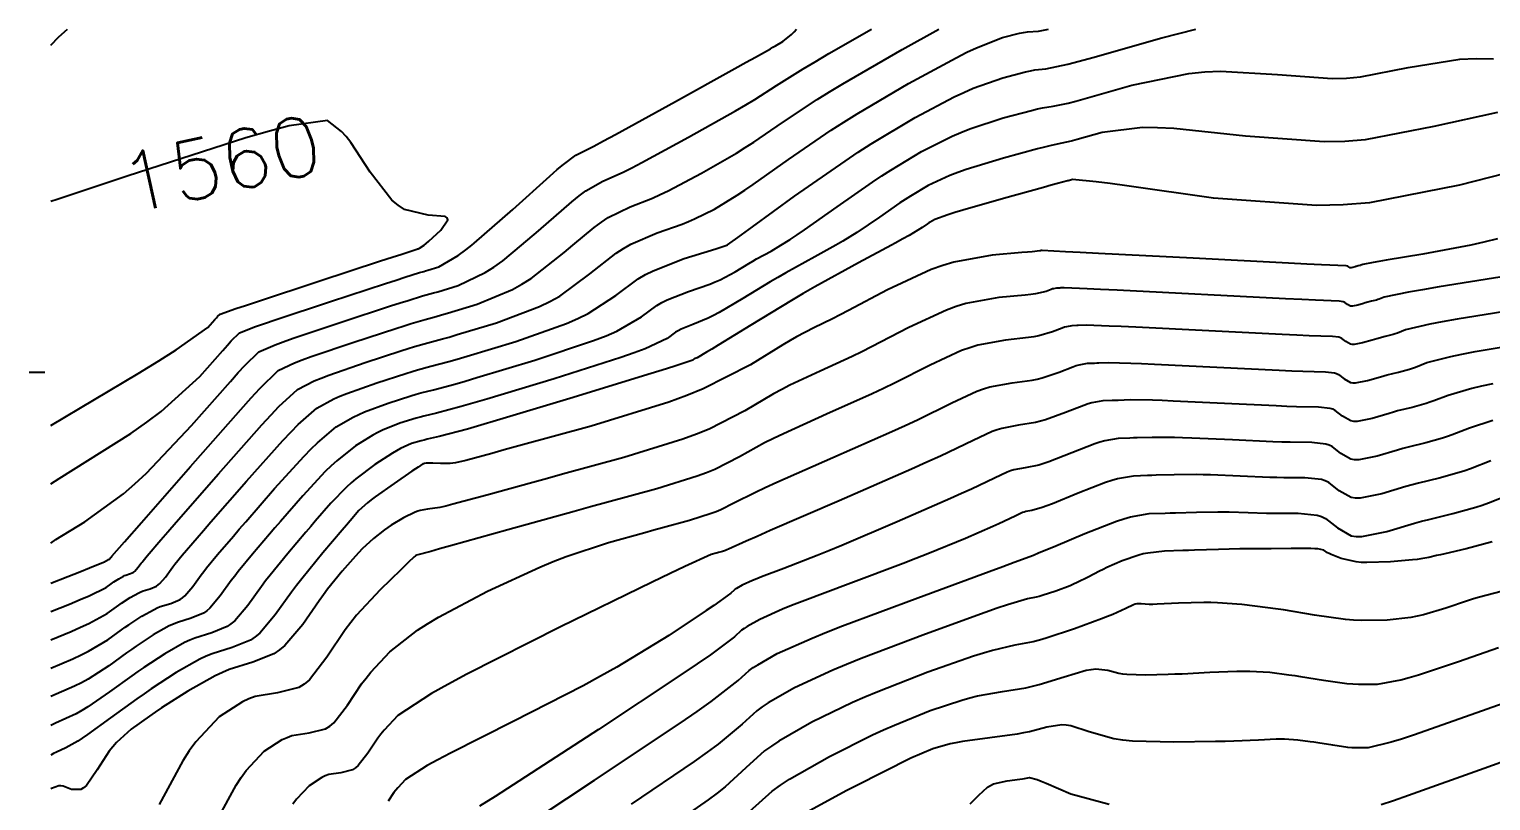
# Model space of a CAD drawing. Header units: metres. Extents: x 837475 to 838479, y 1189012 to 1191015.
# Drawn here: x 837475.1 to 837569, y 1190964.3 to 1191013.9 of the extents above; entities that cross this region are included whole.
import ezdxf

# ---------------------------------------------------------------- set-up
doc = ezdxf.new("R2010")
doc.units = ezdxf.units.M
doc.header["$LTSCALE"] = 0.3
for name, color, linetype in [('COTAS 10', 1, 'Continuous'), ('COTAS INT', 252, 'Continuous'), ('DRENAJE', 5, 'Continuous')]:
    doc.layers.add(name, color=color, linetype=linetype)
doc.styles.get("Standard").update_dxf_attribs({"font": 'simplex.shx'})

msp = doc.modelspace()

# ---------------------------------------------------------------- linework, layer by layer
at = {"layer": 'COTAS 10'}
for points in [[(837476.51378, 1191012.85626), (837477.027, 1191013.381), (837477.5755, 1191013.87212)], [(837476.51378, 1190974.64437), (837477.811, 1190975.176), (837478.423, 1190975.444), (837478.949, 1190975.685), (837480.123, 1190976.323), (837480.723, 1190976.759), (837480.886, 1190976.873), (837481.047, 1190976.983), (837481.62, 1190977.357), (837482.158, 1190977.659), (837482.298, 1190977.725), (837482.435, 1190977.782), (837482.895, 1190977.923), (837483.31, 1190978.092), (837483.418, 1190978.167), (837483.522, 1190978.253), (837483.874, 1190978.668), (837484.241, 1190979.185), (837484.356, 1190979.336), (837484.476, 1190979.491), (837484.958, 1190980.08), (837485.907, 1190981.181), (837486.321, 1190981.659), (837486.802, 1190982.212), (837489.086, 1190984.835), (837491.429, 1190987.447), (837491.947, 1190987.994), (837492.408, 1190988.464), (837493.6, 1190989.523), (837494.69, 1190990.115), (837495.088, 1190990.29), (837495.527, 1190990.469), (837497.456, 1190991.159), (837499.326, 1190991.759), (837499.727, 1190991.883), (837500.078, 1190991.988), (837500.926, 1190992.213), (837502.079, 1190992.521), (837502.622, 1190992.678), (837503.262, 1190992.867), (837506.382, 1190993.807), (837509.65, 1190994.957), (837510.384, 1190995.277), (837511.043, 1190995.598), (837512.807, 1190996.765), (837514.26, 1190997.841), (837514.725, 1190998.105), (837515.216, 1190998.355), (837517.214, 1190999.134), (837518.962, 1190999.685), (837519.297, 1190999.79), (837519.566, 1190999.875), (837519.958, 1191000), (837519.996, 1191000.012), (837520.66, 1191000.493), (837521.595, 1191001.17), (837524.305, 1191003.137), (837527.543, 1191005.4), (837528.392, 1191005.964), (837529.222, 1191006.499), (837532.048, 1191008.203), (837534.551, 1191009.522), (837535.176, 1191009.815), (837535.772, 1191010.076), (837537.678, 1191010.758), (837539.145, 1191011.138), (837539.464, 1191011.208), (837539.745, 1191011.264), (837540.443, 1191011.338), (837541.86, 1191011.626), (837542.594, 1191011.816), (837543.476, 1191012.054), (837547.893, 1191013.312), (837550.09392, 1191013.87212)], [(837476.51378, 1190988.41723), (837482.132, 1190991.757), (837483.459, 1190992.572), (837484.557, 1190993.261), (837486.605, 1190994.709), (837487.06, 1190995.224), (837487.153, 1190995.327), (837487.231, 1190995.412), (837487.392, 1190995.572), (837488.407, 1190995.924), (837489.023, 1190996.129), (837489.784, 1190996.382), (837493.743, 1190997.685), (837497.693, 1190998.98), (837498.448, 1190999.227), (837499.056, 1190999.426), (837500.03, 1190999.744), (837500.068, 1190999.754), (837500.086, 1190999.759), (837500.107, 1190999.765), (837500.21, 1190999.796), (837500.495, 1190999.997), (837500.499, 1191000), (837500.63, 1191000.11), (837500.791, 1191000.247), (837501.577, 1191000.953), (837502.029, 1191001.631), (837501.979, 1191001.752), (837501.853, 1191001.843), (837500.766, 1191001.931), (837499.231, 1191002.294), (837498.822, 1191002.558), (837498.421, 1191002.893), (837497.03, 1191004.697), (837495.793, 1191006.585), (837495.487, 1191006.973), (837495.198, 1191007.304), (837494.289, 1191008.013), (837491.828, 1191007.666), (837490.561, 1191007.331), (837489.039, 1191006.891), (837481.427, 1191004.441), (837476.922, 1191002.937), (837476.51378, 1191002.80076)], [(837571.226, 1190998.197), (837565.723, 1190997.311), (837564.645, 1190997.13), (837563.761, 1190996.976), (837562.181, 1190996.656), (837561.865, 1190996.53), (837561.778, 1190996.5), (837561.691, 1190996.473), (837561.381, 1190996.389), (837561.058, 1190996.309), (837560.963, 1190996.283), (837560.865, 1190996.255), (837560.494, 1190996.143), (837560.157, 1190996.077), (837560.081, 1190996.078), (837560.014, 1190996.087), (837559.832, 1190996.193), (837559.67, 1190996.321), (837559.615, 1190996.345), (837559.555, 1190996.364), (837559.299, 1190996.392), (837557.765, 1190996.455), (837556.899, 1190996.496), (837555.841, 1190996.548), (837545.021, 1190997.096), (837543.97, 1190997.148), (837543.112, 1190997.189), (837541.621, 1190997.251), (837541.406, 1190997.245), (837541.352, 1190997.243), (837541.301, 1190997.241), (837541.135, 1190997.236), (837540.942, 1190997.201), (837540.873, 1190997.181), (837540.798, 1190997.156), (837540.472, 1190997.03), (837539.78, 1190996.873), (837539.474, 1190996.83), (837539.119, 1190996.787), (837537.426, 1190996.629), (837535.314, 1190996.239), (837534.695, 1190996.049), (837534.062, 1190995.823), (837531.651, 1190994.709), (837529.251, 1190993.461), (837528.624, 1190993.15), (837528.013, 1190992.853), (837525.943, 1190991.908), (837524.006, 1190990.999), (837523.48, 1190990.725), (837522.958, 1190990.443), (837521.109, 1190989.343), (837518.81, 1190988.18), (837518.004, 1190987.857), (837517.125, 1190987.534), (837513.341, 1190986.363), (837509.397, 1190985.276), (837508.418, 1190985.005), (837507.487, 1190984.748), (837504.533, 1190983.929), (837502.342, 1190983.344), (837501.893, 1190983.235), (837501.513, 1190983.148), (837500.706, 1190983.025), (837500.253, 1190982.956), (837500.095, 1190982.903), (837499.923, 1190982.837), (837499.183, 1190982.475), (837498.38, 1190981.995), (837498.168, 1190981.853), (837497.961, 1190981.708), (837497.249, 1190981.15), (837496.523, 1190980.475), (837496.308, 1190980.254), (837496.086, 1190980.02), (837495.229, 1190979.053), (837494.295, 1190977.884), (837494.023, 1190977.521), (837493.746, 1190977.142), (837492.697, 1190975.633), (837491.545, 1190974.275), (837491.202, 1190973.99), (837490.85, 1190973.746), (837489.49, 1190973.193), (837487.981, 1190972.73), (837487.534, 1190972.542), (837487.074, 1190972.328), (837485.309, 1190971.337), (837483.628, 1190970.259), (837483.222, 1190969.989), (837482.842, 1190969.731), (837481.682, 1190968.905), (837480.742, 1190968.049), (837480.5, 1190967.772), (837480.266, 1190967.479), (837479.487, 1190966.275), (837478.793, 1190965.283), (837478.612, 1190965.122), (837478.436, 1190965.011), (837477.842, 1190965.023), (837477.302, 1190965.236), (837477.16, 1190965.252), (837477.022, 1190965.249), (837476.549, 1190965.085), (837476.51378, 1190965.06093)], [(837569.039, 1190986.138), (837567.728, 1190985.62), (837567.368, 1190985.496), (837567.009, 1190985.38), (837565.724, 1190985.034), (837564.384, 1190984.701), (837563.99, 1190984.594), (837563.587, 1190984.48), (837562.047, 1190984.016), (837560.651, 1190983.739), (837560.338, 1190983.744), (837560.056, 1190983.783), (837559.304, 1190984.22), (837558.633, 1190984.752), (837558.403, 1190984.852), (837558.154, 1190984.931), (837557.096, 1190985.045), (837555.738, 1190985.049), (837555.3, 1190985.059), (837554.836, 1190985.072), (837552.936, 1190985.154), (837551.024, 1190985.233), (837550.553, 1190985.245), (837550.106, 1190985.253), (837548.702, 1190985.246), (837547.547, 1190985.212), (837547.257, 1190985.203), (837546.98, 1190985.194), (837546.09, 1190985.164), (837545.055, 1190984.977), (837544.687, 1190984.869), (837544.284, 1190984.737), (837542.532, 1190984.058), (837540.867, 1190983.38), (837540.519, 1190983.248), (837540.219, 1190983.14), (837539.543, 1190982.954), (837539.168, 1190982.885), (837539.058, 1190982.851), (837538.945, 1190982.811), (837538.517, 1190982.613), (837537.749, 1190982.244), (837537.422, 1190982.095), (837537.046, 1190981.927), (837535.276, 1190981.154), (837532.874, 1190980.163), (837532.1, 1190979.859), (837531.279, 1190979.54), (837527.919, 1190978.28), (837524.788, 1190977.104), (837524.112, 1190976.838), (837523.518, 1190976.599), (837522.06, 1190975.951), (837521.253, 1190975.49), (837521.069, 1190975.367), (837520.902, 1190975.248), (837520.443, 1190974.836), (837518.893, 1190973.681), (837518.039, 1190973.093), (837517, 1190972.389), (837511.712, 1190968.877), (837506.229, 1190965.313), (837505.068, 1190964.577), (837504.061, 1190963.949)], [(837571.516, 1190971.147), (837567.787, 1190969.819), (837564.066, 1190968.516), (837563.292, 1190968.263), (837562.628, 1190968.057), (837561.153, 1190967.701), (837560.349, 1190967.694), (837560.107, 1190967.708), (837559.858, 1190967.729), (837558.89, 1190967.862), (837557.923, 1190968.021), (837557.674, 1190968.059), (837557.433, 1190968.093), (837556.632, 1190968.194), (837555.79, 1190968.244), (837555.524, 1190968.247), (837555.243, 1190968.245), (837554.109, 1190968.199), (837552.53, 1190968.131), (837551.968, 1190968.115), (837551.352, 1190968.1), (837548.68, 1190968.056), (837546.006, 1190968.136), (837545.388, 1190968.199), (837544.825, 1190968.279), (837543.235, 1190968.719), (837542.061, 1190969.104), (837541.76, 1190969.151), (837541.47, 1190969.171), (837540.507, 1190969.026), (837539.402, 1190968.729), (837539.021, 1190968.654), (837538.608, 1190968.581), (837536.848, 1190968.343), (837535.086, 1190968.101), (837534.672, 1190968.027), (837534.29, 1190967.949), (837533.178, 1190967.639), (837531.782, 1190967.025), (837531.221, 1190966.755), (837530.585, 1190966.442), (837527.659, 1190964.949), (837524.798, 1190963.394)]]:
    msp.add_lwpolyline(points, dxfattribs=at)
at = {"layer": 'COTAS INT'}
for points in [[(837476.51378, 1190984.66396), (837477.056, 1190985), (837481.652, 1190987.887), (837482.683, 1190988.613), (837483.608, 1190989.309), (837486.077, 1190991.56), (837487.555, 1190993.234), (837487.856, 1190993.567), (837488.109, 1190993.842), (837488.634, 1190994.362), (837489.664, 1190994.762), (837490.236, 1190994.961), (837490.933, 1190995.199), (837494.486, 1190996.38), (837498.019, 1190997.536), (837498.704, 1190997.758), (837499.26, 1190997.938), (837500.21, 1190998.238), (837500.47, 1190998.307), (837500.593, 1190998.343), (837500.738, 1190998.386), (837501.444, 1190998.599), (837502.691, 1190999.323), (837503.176, 1190999.688), (837503.566, 1191000), (837503.722, 1191000.125), (837506.202, 1191002.295), (837508.572, 1191004.433), (837509.049, 1191004.849), (837509.449, 1191005.188), (837510.243, 1191005.777), (837511.4, 1191006.362), (837512.028, 1191006.699), (837512.79, 1191007.111), (837516.65, 1191009.232), (837520.464, 1191011.342), (837521.196, 1191011.748), (837521.787, 1191012.077), (837522.753, 1191012.618), (837522.905, 1191012.71), (837522.983, 1191012.755), (837523.076, 1191012.809), (837523.543, 1191013.075), (837524.112, 1191013.525), (837524.27, 1191013.695), (837524.41806, 1191013.87212)], [(837476.51378, 1190980.85507), (837476.84, 1190981.085), (837478.687, 1190982.23), (837481.172, 1190984.016), (837481.906, 1190984.655), (837482.66, 1190985.357), (837485.549, 1190988.411), (837488.05, 1190991.244), (837488.558, 1190991.806), (837488.988, 1190992.272), (837489.875, 1190993.152), (837490.92, 1190993.6), (837491.449, 1190993.793), (837492.081, 1190994.017), (837495.228, 1190995.075), (837498.346, 1190996.092), (837498.96, 1190996.289), (837499.465, 1190996.451), (837500.389, 1190996.732), (837500.873, 1190996.861), (837501.1, 1190996.927), (837501.369, 1190997.006), (837502.679, 1190997.401), (837504.43, 1190998.231), (837504.978, 1190998.585), (837505.553, 1190998.993), (837506.759, 1191000), (837507.853, 1191000.913), (837509.994, 1191002.785), (837510.468, 1191003.163), (837510.89, 1191003.48), (837511.986, 1191004.116), (837513.291, 1191004.693), (837513.845, 1191004.971), (837514.484, 1191005.302), (837517.486, 1191006.927), (837520.513, 1191008.63), (837521.166, 1191009.01), (837521.739, 1191009.35), (837523.141, 1191010.247), (837524.849, 1191011.327), (837525.615, 1191011.781), (837526.508, 1191012.303), (837529.25107, 1191013.87212)], [(837476.51378, 1190978.26958), (837477.598, 1190978.699), (837478.369, 1190979.006), (837478.992, 1190979.255), (837480.011, 1190979.673), (837480.064, 1190979.712), (837480.079, 1190979.722), (837480.093, 1190979.732), (837480.144, 1190979.765), (837480.192, 1190979.792), (837480.204, 1190979.798), (837480.216, 1190979.803), (837480.257, 1190979.816), (837480.294, 1190979.83), (837480.304, 1190979.837), (837480.313, 1190979.845), (837480.344, 1190979.882), (837480.377, 1190979.928), (837480.387, 1190979.941), (837480.398, 1190979.955), (837480.44, 1190980.007), (837481.241, 1190980.926), (837482.333, 1190982.178), (837485.476, 1190985.783), (837488.713, 1190989.447), (837489.375, 1190990.177), (837489.936, 1190990.783), (837491.117, 1190991.943), (837492.177, 1190992.438), (837492.662, 1190992.625), (837493.23, 1190992.834), (837495.971, 1190993.769), (837498.672, 1190994.647), (837499.215, 1190994.821), (837499.669, 1190994.963), (837500.568, 1190995.225), (837501.275, 1190995.414), (837501.608, 1190995.511), (837502, 1190995.626), (837503.913, 1190996.203), (837506.17, 1190997.14), (837506.78, 1190997.483), (837507.383, 1190997.861), (837509.504, 1190999.53), (837510.063, 1191000), (837511.416, 1191001.137), (837511.887, 1191001.477), (837512.332, 1191001.771), (837513.728, 1191002.455), (837515.181, 1191003.023), (837515.662, 1191003.244), (837516.178, 1191003.493), (837518.323, 1191004.622), (837520.562, 1191005.918), (837521.136, 1191006.272), (837521.691, 1191006.623), (837523.529, 1191007.877), (837525.747, 1191009.351), (837526.541, 1191009.842), (837527.413, 1191010.369), (837531.21, 1191012.569), (837533.56122, 1191013.87212)], [(837476.51378, 1190976.45859), (837477.705, 1190976.937), (837478.396, 1190977.225), (837478.97, 1190977.47), (837480.067, 1190977.998), (837480.393, 1190978.236), (837480.482, 1190978.297), (837480.57, 1190978.358), (837480.882, 1190978.561), (837481.175, 1190978.726), (837481.251, 1190978.761), (837481.326, 1190978.793), (837481.576, 1190978.869), (837481.802, 1190978.961), (837481.861, 1190979.002), (837481.917, 1190979.049), (837482.109, 1190979.275), (837482.309, 1190979.556), (837482.372, 1190979.638), (837482.437, 1190979.723), (837482.699, 1190980.043), (837483.574, 1190981.054), (837484.025, 1190981.573), (837484.567, 1190982.195), (837487.281, 1190985.309), (837490.071, 1190988.447), (837490.661, 1190989.085), (837491.172, 1190989.623), (837492.358, 1190990.733), (837493.434, 1190991.277), (837493.875, 1190991.458), (837494.378, 1190991.652), (837496.713, 1190992.464), (837498.999, 1190993.203), (837499.471, 1190993.352), (837499.874, 1190993.476), (837500.747, 1190993.719), (837501.677, 1190993.968), (837502.115, 1190994.094), (837502.631, 1190994.246), (837505.147, 1190995.005), (837507.91, 1190996.049), (837508.582, 1190996.38), (837509.213, 1190996.73), (837511.156, 1190998.147), (837512.838, 1190999.489), (837513.306, 1190999.791), (837513.666, 1191000), (837513.774, 1191000.063), (837515.471, 1191000.795), (837517.072, 1191001.354), (837517.479, 1191001.517), (837517.872, 1191001.684), (837519.159, 1191002.317), (837520.611, 1191003.205), (837521.107, 1191003.533), (837521.643, 1191003.897), (837523.917, 1191005.507), (837526.645, 1191007.376), (837527.467, 1191007.903), (837528.317, 1191008.434), (837531.629, 1191010.386), (837534.683, 1191012.044), (837535.371, 1191012.39), (837535.991, 1191012.687), (837537.658, 1191013.348), (837538.757, 1191013.616), (837539.018, 1191013.664), (837539.261, 1191013.701), (837539.978, 1191013.742), (837540.61796, 1191013.87212)], [(837476.51378, 1190972.82284), (837477.918, 1190973.414), (837478.451, 1190973.663), (837478.927, 1190973.9), (837480.179, 1190974.647), (837481.052, 1190975.282), (837481.289, 1190975.448), (837481.524, 1190975.609), (837482.357, 1190976.153), (837483.141, 1190976.593), (837483.346, 1190976.688), (837483.544, 1190976.772), (837484.214, 1190976.977), (837484.818, 1190977.223), (837484.975, 1190977.331), (837485.127, 1190977.458), (837485.638, 1190978.061), (837486.173, 1190978.813), (837486.341, 1190979.033), (837486.516, 1190979.259), (837487.217, 1190980.116), (837488.239, 1190981.309), (837488.617, 1190981.746), (837489.036, 1190982.229), (837490.89, 1190984.36), (837492.787, 1190986.447), (837493.233, 1190986.902), (837493.644, 1190987.304), (837494.841, 1190988.314), (837495.947, 1190988.953), (837496.301, 1190989.122), (837496.675, 1190989.287), (837498.198, 1190989.854), (837499.652, 1190990.315), (837499.983, 1190990.414), (837500.283, 1190990.5), (837501.106, 1190990.707), (837502.481, 1190991.074), (837503.129, 1190991.262), (837503.893, 1190991.487), (837507.616, 1190992.61), (837511.39, 1190993.866), (837512.186, 1190994.175), (837512.874, 1190994.467), (837514.458, 1190995.382), (837515.458, 1190996.122), (837515.778, 1190996.304), (837516.116, 1190996.476), (837517.493, 1190997.012), (837518.864, 1190997.496), (837519.199, 1190997.634), (837519.514, 1190997.774), (837520.492, 1190998.294), (837521.363, 1190998.821), (837521.611, 1190998.965), (837521.862, 1190999.109), (837522.793, 1190999.621), (837523.419, 1191000), (837524.021, 1191000.365), (837524.459, 1191000.655), (837524.94, 1191000.981), (837527.031, 1191002.462), (837529.306, 1191004.053), (837529.902, 1191004.448), (837530.484, 1191004.824), (837532.467, 1191006.02), (837534.419, 1191006.999), (837534.981, 1191007.239), (837535.553, 1191007.465), (837537.697, 1191008.169), (837539.532, 1191008.66), (837539.909, 1191008.753), (837540.229, 1191008.826), (837540.908, 1191008.933), (837541.873, 1191009.13), (837542.373, 1191009.259), (837542.973, 1191009.421), (837545.982, 1191010.278), (837549.646, 1191011.034), (837550.66, 1191011.132), (837551.673, 1191011.183), (837555.331, 1191010.966), (837558.845, 1191010.711), (837559.767, 1191010.738), (837560.667, 1191010.807), (837563.736, 1191011.408), (837567.049, 1191011.954), (837568.103, 1191011.987), (837569.217, 1191011.97)], [(837569.473, 1191008.529), (837565.378, 1191007.632), (837560.96, 1191006.766), (837559.664, 1191006.666), (837558.337, 1191006.627), (837553.279, 1191006.994), (837548.665, 1191007.497), (837547.616, 1191007.544), (837546.668, 1191007.551), (837544.07, 1191007.244), (837542.47, 1191006.788), (837542.151, 1191006.702), (837541.886, 1191006.633), (837541.373, 1191006.529), (837540.713, 1191006.389), (837540.354, 1191006.297), (837539.92, 1191006.183), (837537.717, 1191005.579), (837535.334, 1191004.854), (837534.786, 1191004.663), (837534.286, 1191004.476), (837532.886, 1191003.836), (837531.749, 1191003.151), (837531.415, 1191002.935), (837531.073, 1191002.708), (837529.768, 1191001.796), (837528.303, 1191000.804), (837527.859, 1191000.528), (837527.399, 1191000.25), (837526.954, 1191000), (837525.6, 1190999.24), (837523.732, 1190998.213), (837523.229, 1190997.926), (837522.732, 1190997.636), (837520.986, 1190996.579), (837519.454, 1190995.671), (837519.091, 1190995.476), (837518.755, 1190995.304), (837517.764, 1190994.889), (837517.013, 1190994.596), (837516.829, 1190994.502), (837516.654, 1190994.403), (837516.109, 1190993.999), (837514.704, 1190993.335), (837513.988, 1190993.072), (837513.13, 1190992.774), (837508.85, 1190991.412), (837504.524, 1190990.107), (837503.636, 1190989.846), (837502.883, 1190989.628), (837501.285, 1190989.201), (837500.487, 1190989.013), (837500.239, 1190988.945), (837499.979, 1190988.871), (837498.941, 1190988.549), (837497.824, 1190988.105), (837497.514, 1190987.954), (837497.204, 1190987.791), (837496.082, 1190987.104), (837494.88, 1190986.145), (837494.519, 1190985.811), (837494.145, 1190985.447), (837492.695, 1190983.886), (837491.27, 1190982.246), (837490.913, 1190981.833), (837490.572, 1190981.436), (837489.476, 1190980.152), (837488.555, 1190979.027), (837488.325, 1190978.731), (837488.106, 1190978.442), (837487.403, 1190977.454), (837486.731, 1190976.662), (837486.531, 1190976.496), (837486.326, 1190976.353), (837485.533, 1190976.031), (837484.653, 1190975.761), (837484.393, 1190975.652), (837484.125, 1190975.527), (837483.095, 1190974.949), (837482.001, 1190974.235), (837481.692, 1190974.023), (837481.381, 1190973.806), (837480.235, 1190972.972), (837478.905, 1190972.115), (837478.478, 1190971.882), (837478.025, 1190971.652), (837476.51378, 1190970.98905)], [(837571.898, 1191005.105), (837567.02, 1191003.855), (837561.253, 1191002.725), (837559.562, 1191002.595), (837557.829, 1191002.544), (837551.227, 1191003.023), (837545.656, 1191003.812), (837544.573, 1191003.956), (837543.69, 1191004.069), (837542.158, 1191004.21), (837541.968, 1191004.155), (837541.93, 1191004.145), (837541.898, 1191004.137), (837541.837, 1191004.125), (837541.197, 1191003.951), (837540.8, 1191003.842), (837540.307, 1191003.705), (837537.736, 1191002.99), (837535.115, 1191002.244), (837534.591, 1191002.088), (837534.154, 1191001.954), (837533.305, 1191001.653), (837533.014, 1191001.477), (837532.928, 1191001.422), (837532.84, 1191001.364), (837532.506, 1191001.13), (837531.665, 1191000.628), (837531.258, 1191000.401), (837530.776, 1191000.135), (837530.525, 1191000), (837528.406, 1190998.859), (837525.603, 1190997.318), (837524.848, 1190996.886), (837524.102, 1190996.452), (837521.481, 1190994.865), (837519.394, 1190993.568), (837518.984, 1190993.317), (837518.647, 1190993.113), (837518.036, 1190992.765), (837517.911, 1190992.716), (837517.88, 1190992.7), (837517.851, 1190992.684), (837517.76, 1190992.617), (837516.534, 1190992.204), (837515.79, 1190991.969), (837514.87, 1190991.683), (837510.085, 1190990.214), (837505.154, 1190988.727), (837504.143, 1190988.43), (837503.285, 1190988.181), (837501.464, 1190987.694), (837500.692, 1190987.525), (837500.495, 1190987.476), (837500.305, 1190987.427), (837499.683, 1190987.243), (837498.972, 1190986.922), (837498.727, 1190986.786), (837498.46, 1190986.629), (837497.324, 1190985.894), (837496.116, 1190984.985), (837495.805, 1190984.719), (837495.503, 1190984.447), (837494.5, 1190983.412), (837493.505, 1190982.263), (837493.209, 1190981.919), (837492.905, 1190981.564), (837491.735, 1190980.189), (837490.595, 1190978.795), (837490.31, 1190978.428), (837490.038, 1190978.07), (837489.168, 1190976.847), (837488.336, 1190975.866), (837488.088, 1190975.661), (837487.834, 1190975.484), (837486.852, 1190975.085), (837485.762, 1190974.751), (837485.44, 1190974.615), (837485.108, 1190974.46), (837483.833, 1190973.745), (837482.478, 1190972.86), (837482.096, 1190972.598), (837481.71, 1190972.329), (837480.291, 1190971.297), (837478.884, 1190970.329), (837478.505, 1190970.101), (837478.131, 1190969.891), (837476.822, 1190969.273), (837476.51378, 1190969.14187)], [(837569.48, 1191000.405), (837568.584, 1191000.188), (837567.759, 1191000), (837564.679, 1190999.412), (837562.314, 1190999.032), (837561.852, 1190998.955), (837561.474, 1190998.89), (837560.809, 1190998.759), (837560.692, 1190998.713), (837560.66, 1190998.701), (837560.628, 1190998.691), (837560.512, 1190998.66), (837560.392, 1190998.63), (837560.357, 1190998.621), (837560.321, 1190998.611), (837560.183, 1190998.569), (837560.058, 1190998.544), (837560.03, 1190998.545), (837560.005, 1190998.548), (837559.938, 1190998.587), (837559.878, 1190998.635), (837559.857, 1190998.644), (837559.835, 1190998.651), (837559.74, 1190998.661), (837558.17, 1190998.736), (837557.218, 1190998.784), (837556.042, 1190998.843), (837549.924, 1190999.156), (837543.821, 1190999.469), (837542.654, 1190999.528), (837541.713, 1190999.576), (837540.205, 1190999.652), (837540.178, 1190999.651), (837540.165, 1190999.651), (837540.144, 1190999.65), (837540.119, 1190999.646), (837540.111, 1190999.643), (837540.101, 1190999.64), (837540.06, 1190999.624), (837539.562, 1190999.572), (837539.266, 1190999.546), (837538.899, 1190999.516), (837537.002, 1190999.364), (837534.543, 1190998.91), (837533.822, 1190998.688), (837533.085, 1190998.425), (837530.278, 1190997.129), (837527.775, 1190995.801), (837527.229, 1190995.518), (837526.747, 1190995.272), (837525.536, 1190994.689), (837524.427, 1190994.114), (837524.009, 1190993.873), (837523.543, 1190993.596), (837521.46, 1190992.3), (837518.433, 1190990.769), (837517.372, 1190990.344), (837516.215, 1190989.918), (837511.234, 1190988.377), (837506.586, 1190987.096), (837505.64, 1190986.836), (837504.842, 1190986.615), (837503.188, 1190986.158), (837502.516, 1190986.012), (837502.337, 1190985.988), (837502.161, 1190985.97), (837501.55, 1190985.965), (837501.049, 1190985.993), (837500.942, 1190985.996), (837500.849, 1190985.997), (837500.63, 1190985.985), (837500.521, 1190985.962), (837500.497, 1190985.957), (837500.477, 1190985.952), (837500.425, 1190985.938), (837500.12, 1190985.74), (837499.94, 1190985.618), (837499.717, 1190985.468), (837498.565, 1190984.685), (837497.352, 1190983.826), (837497.091, 1190983.628), (837496.862, 1190983.447), (837496.304, 1190982.937), (837495.739, 1190982.28), (837495.506, 1190982.006), (837495.238, 1190981.692), (837493.994, 1190980.225), (837492.634, 1190978.563), (837492.294, 1190978.126), (837491.97, 1190977.699), (837490.932, 1190976.24), (837489.94, 1190975.07), (837489.645, 1190974.826), (837489.342, 1190974.615), (837488.171, 1190974.139), (837486.872, 1190973.741), (837486.487, 1190973.579), (837486.091, 1190973.394), (837484.571, 1190972.541), (837482.955, 1190971.486), (837482.499, 1190971.174), (837482.039, 1190970.853), (837480.348, 1190969.621), (837478.862, 1190968.544), (837478.532, 1190968.32), (837478.238, 1190968.129), (837477.47, 1190967.706), (837476.87, 1190967.429), (837476.681, 1190967.329), (837476.51378, 1190967.23694)], [(837571.672, 1190996.019), (837566.873, 1190995.232), (837565.913, 1190995.063), (837565.113, 1190994.914), (837563.552, 1190994.552), (837563.037, 1190994.348), (837562.896, 1190994.3), (837562.755, 1190994.254), (837562.25, 1190994.118), (837561.723, 1190993.987), (837561.568, 1190993.945), (837561.41, 1190993.9), (837560.805, 1190993.718), (837560.256, 1190993.609), (837560.133, 1190993.611), (837560.022, 1190993.627), (837559.726, 1190993.798), (837559.463, 1190994.007), (837559.372, 1190994.046), (837559.275, 1190994.078), (837558.859, 1190994.122), (837557.359, 1190994.173), (837556.579, 1190994.209), (837555.64, 1190994.253), (837550.928, 1190994.489), (837546.222, 1190994.723), (837545.287, 1190994.767), (837544.511, 1190994.802), (837543.038, 1190994.85), (837542.533, 1190994.835), (837542.437, 1190994.832), (837542.126, 1190994.821), (837541.765, 1190994.756), (837541.636, 1190994.718), (837541.495, 1190994.672), (837540.884, 1190994.435), (837539.997, 1190994.175), (837539.683, 1190994.114), (837539.339, 1190994.057), (837537.849, 1190993.894), (837536.084, 1190993.568), (837535.568, 1190993.409), (837535.038, 1190993.22), (837533.024, 1190992.29), (837530.727, 1190991.121), (837530.019, 1190990.781), (837529.279, 1190990.435), (837526.349, 1190989.127), (837523.585, 1190987.883), (837522.95, 1190987.578), (837522.373, 1190987.289), (837520.758, 1190986.387), (837519.186, 1190985.592), (837518.636, 1190985.371), (837518.035, 1190985.15), (837515.448, 1190984.349), (837512.208, 1190983.455), (837511.196, 1190983.175), (837510.133, 1190982.88), (837505.878, 1190981.699), (837502.192, 1190980.675), (837501.488, 1190980.48), (837500.921, 1190980.323), (837500.017, 1190980.074), (837500.006, 1190980.072), (837500.002, 1190980.071), (837499.98, 1190980.06), (837499.948, 1190980.038), (837499.936, 1190980.028), (837499.921, 1190980.017), (837499.854, 1190979.961), (837499.472, 1190979.597), (837499.259, 1190979.391), (837498.999, 1190979.14), (837497.673, 1190977.853), (837496.158, 1190976.225), (837495.779, 1190975.759), (837495.418, 1190975.286), (837494.257, 1190973.52), (837493.135, 1190972.066), (837492.797, 1190971.79), (837492.447, 1190971.569), (837491.085, 1190971.224), (837489.635, 1190970.996), (837489.229, 1190970.848), (837488.821, 1190970.662), (837487.333, 1190969.686), (837485.827, 1190968.083), (837485.409, 1190967.503), (837484.989, 1190966.865), (837483.468, 1190964.066)], [(837487.243, 1190963.137), (837488.416, 1190965.297), (837488.74, 1190965.79), (837489.063, 1190966.238), (837490.225, 1190967.474), (837491.373, 1190968.228), (837491.688, 1190968.371), (837492.001, 1190968.486), (837493.121, 1190968.662), (837494.171, 1190968.927), (837494.441, 1190969.098), (837494.702, 1190969.311), (837495.569, 1190970.433), (837496.478, 1190971.81), (837496.767, 1190972.184), (837497.071, 1190972.555), (837498.3, 1190973.87), (837500.071, 1190975.254), (837500.717, 1190975.669), (837501.43, 1190976.098), (837504.567, 1190977.761), (837507.936, 1190979.308), (837508.795, 1190979.663), (837509.622, 1190979.987), (837512.346, 1190980.893), (837514.675, 1190981.539), (837515.254, 1190981.7), (837515.805, 1190981.852), (837517.556, 1190982.336), (837518.945, 1190982.766), (837519.267, 1190982.884), (837519.563, 1190983.003), (837520.407, 1190983.43), (837521.787, 1190984.136), (837522.421, 1190984.431), (837523.164, 1190984.768), (837526.755, 1190986.346), (837530.545, 1190988.016), (837531.413, 1190988.413), (837532.203, 1190988.781), (837534.398, 1190989.871), (837536.015, 1190990.618), (837536.44, 1190990.77), (837536.855, 1190990.897), (837538.273, 1190991.159), (837539.559, 1190991.328), (837539.892, 1190991.397), (837540.215, 1190991.476), (837541.296, 1190991.841), (837542.192, 1190992.188), (837542.399, 1190992.256), (837542.587, 1190992.311), (837543.117, 1190992.407), (837543.572, 1190992.422), (837543.714, 1190992.427), (837543.862, 1190992.432), (837544.454, 1190992.449), (837545.91, 1190992.415), (837546.603, 1190992.387), (837547.422, 1190992.351), (837551.43, 1190992.155), (837555.439, 1190991.958), (837556.259, 1190991.921), (837556.954, 1190991.892), (837558.418, 1190991.853), (837558.995, 1190991.791), (837559.13, 1190991.748), (837559.255, 1190991.693), (837559.621, 1190991.404), (837560.031, 1190991.166), (837560.184, 1190991.144), (837560.355, 1190991.142), (837561.115, 1190991.292), (837561.954, 1190991.545), (837562.174, 1190991.607), (837562.388, 1190991.666), (837563.118, 1190991.847), (837563.818, 1190992.036), (837564.014, 1190992.099), (837564.21, 1190992.166), (837564.924, 1190992.449), (837566.464, 1190992.852), (837567.181, 1190992.996), (837568.024, 1190993.154), (837572.118, 1190993.84)], [(837569.175, 1190991.076), (837568.449, 1190990.93), (837567.816, 1190990.79), (837566.295, 1190990.345), (837565.382, 1190989.984), (837565.132, 1190989.898), (837564.882, 1190989.817), (837563.987, 1190989.576), (837563.053, 1190989.344), (837562.779, 1190989.269), (837562.498, 1190989.19), (837561.426, 1190988.867), (837560.453, 1190988.674), (837560.235, 1190988.677), (837560.039, 1190988.705), (837559.515, 1190989.009), (837559.048, 1190989.38), (837558.888, 1190989.449), (837558.715, 1190989.504), (837557.977, 1190989.583), (837556.549, 1190989.611), (837555.939, 1190989.634), (837555.238, 1190989.663), (837551.932, 1190989.821), (837548.623, 1190989.978), (837547.92, 1190990.006), (837547.309, 1190990.027), (837545.87, 1190990.048), (837545.09, 1190990.025), (837544.895, 1190990.019), (837544.708, 1190990.013), (837544.108, 1190989.993), (837543.41, 1190989.866), (837543.162, 1190989.794), (837542.89, 1190989.704), (837541.708, 1190989.247), (837540.432, 1190988.777), (837540.101, 1190988.681), (837539.779, 1190988.599), (837538.696, 1190988.424), (837537.626, 1190988.226), (837537.313, 1190988.13), (837536.992, 1190988.015), (837535.771, 1190987.451), (837533.678, 1190986.441), (837532.808, 1190986.044), (837531.811, 1190985.598), (837527.162, 1190983.564), (837522.743, 1190981.653), (837521.891, 1190981.283), (837521.202, 1190980.983), (837520.056, 1190980.473), (837519.94, 1190980.414), (837519.899, 1190980.398), (837519.854, 1190980.381), (837519.663, 1190980.322), (837519.421, 1190980.255), (837519.345, 1190980.234), (837519.266, 1190980.212), (837518.944, 1190980.123), (837517.247, 1190979.35), (837516.299, 1190978.897), (837515.145, 1190978.34), (837509.251, 1190975.465), (837503.241, 1190972.43), (837502.013, 1190971.773), (837500.975, 1190971.195), (837498.803, 1190969.766), (837497.937, 1190968.841), (837497.723, 1190968.579), (837497.52, 1190968.316), (837496.88, 1190967.346), (837496.27, 1190966.557), (837496.086, 1190966.406), (837495.896, 1190966.286), (837495.156, 1190966.099), (837494.368, 1190965.975), (837494.147, 1190965.894), (837493.925, 1190965.794), (837493.117, 1190965.263), (837492.299, 1190964.392), (837492.071, 1190964.077)], [(837569.167, 1190988.729), (837567.667, 1190988.242), (837566.555, 1190987.802), (837566.25, 1190987.697), (837565.946, 1190987.599), (837564.856, 1190987.305), (837563.719, 1190987.022), (837563.385, 1190986.932), (837563.042, 1190986.835), (837561.737, 1190986.441), (837560.552, 1190986.207), (837560.286, 1190986.21), (837560.048, 1190986.244), (837559.409, 1190986.615), (837558.841, 1190987.066), (837558.646, 1190987.15), (837558.434, 1190987.218), (837557.536, 1190987.314), (837556.143, 1190987.33), (837555.62, 1190987.346), (837555.037, 1190987.368), (837552.434, 1190987.488), (837549.824, 1190987.606), (837549.236, 1190987.625), (837548.707, 1190987.64), (837547.286, 1190987.647), (837546.319, 1190987.618), (837546.076, 1190987.611), (837545.844, 1190987.604), (837545.099, 1190987.578), (837544.233, 1190987.421), (837543.924, 1190987.331), (837543.587, 1190987.221), (837542.12, 1190986.652), (837540.65, 1190986.078), (837540.31, 1190985.964), (837539.999, 1190985.869), (837539.119, 1190985.689), (837538.397, 1190985.555), (837538.185, 1190985.49), (837537.968, 1190985.413), (837537.144, 1190985.032), (837535.665, 1190984.321), (837535.036, 1190984.036), (837534.311, 1190983.712), (837530.901, 1190982.222), (837527.331, 1190980.702), (837526.506, 1190980.359), (837525.751, 1190980.05), (837523.615, 1190979.215), (837522.186, 1190978.678), (837521.877, 1190978.557), (837521.606, 1190978.447), (837520.941, 1190978.152), (837520.572, 1190977.941), (837520.488, 1190977.885), (837520.412, 1190977.83), (837520.202, 1190977.642), (837519.495, 1190977.115), (837519.105, 1190976.847), (837518.63, 1190976.525), (837516.216, 1190974.922), (837512.88, 1190972.887), (837511.824, 1190972.293), (837510.712, 1190971.686), (837506.216, 1190969.385), (837502.195, 1190967.362), (837501.38, 1190966.931), (837500.696, 1190966.555), (837499.306, 1190965.663), (837498.804, 1190965.126), (837498.68, 1190964.975), (837498.562, 1190964.822), (837498.191, 1190964.26)], [(837506.041, 1190962.039), (837511.452, 1190965.624), (837516.941, 1190969.286), (837518.034, 1190970.037), (837518.942, 1190970.675), (837520.684, 1190972.029), (837521.392, 1190972.665), (837521.65, 1190972.85), (837521.933, 1190973.038), (837523.18, 1190973.751), (837525.43, 1190974.75), (837526.347, 1190975.12), (837527.391, 1190975.53), (837532.222, 1190977.346), (837536.806, 1190979.031), (837537.694, 1190979.358), (837538.417, 1190979.625), (837539.65, 1190980.085), (837539.781, 1190980.143), (837539.809, 1190980.155), (837539.833, 1190980.166), (837539.89, 1190980.194), (837539.922, 1190980.208), (837539.938, 1190980.214), (837539.966, 1190980.219), (837540.439, 1190980.411), (837540.727, 1190980.531), (837541.085, 1190980.681), (837542.944, 1190981.464), (837544.981, 1190982.253), (837545.45, 1190982.406), (837545.878, 1190982.532), (837547.082, 1190982.75), (837548.116, 1190982.785), (837548.438, 1190982.795), (837548.775, 1190982.805), (837550.118, 1190982.845), (837551.505, 1190982.865), (837551.869, 1190982.864), (837552.225, 1190982.86), (837553.438, 1190982.82), (837554.635, 1190982.777), (837554.98, 1190982.771), (837555.332, 1190982.768), (837556.655, 1190982.775), (837557.874, 1190982.644), (837558.161, 1190982.553), (837558.426, 1190982.438), (837559.198, 1190981.826), (837560.065, 1190981.323), (837560.389, 1190981.277), (837560.75, 1190981.271), (837562.358, 1190981.59), (837564.131, 1190982.125), (837564.596, 1190982.256), (837565.049, 1190982.379), (837566.593, 1190982.763), (837568.073, 1190983.162), (837568.486, 1190983.295), (837568.9, 1190983.438), (837570.41, 1190984.035)], [(837569.136, 1190980.943), (837567.462, 1190980.492), (837566.081, 1190980.173), (837565.799, 1190980.107), (837565.56, 1190980.049), (837565.058, 1190979.92), (837564.548, 1190979.837), (837564.304, 1190979.809), (837564.016, 1190979.779), (837562.601, 1190979.652), (837561.077, 1190979.598), (837560.719, 1190979.614), (837560.388, 1190979.642), (837559.427, 1190979.856), (837558.781, 1190980.12), (837558.649, 1190980.181), (837558.538, 1190980.236), (837558.308, 1190980.39), (837557.928, 1190980.479), (837557.723, 1190980.494), (837557.474, 1190980.505), (837556.214, 1190980.506), (837554.927, 1190980.486), (837554.661, 1190980.484), (837554.433, 1190980.482), (837553.939, 1190980.487), (837553.426, 1190980.488), (837553.186, 1190980.484), (837552.904, 1190980.478), (837551.534, 1190980.444), (837550.003, 1190980.399), (837549.619, 1190980.387), (837549.252, 1190980.375), (837548.073, 1190980.335), (837547.007, 1190980.216), (837546.711, 1190980.155), (837546.416, 1190980.081), (837545.35, 1190979.711), (837544.367, 1190979.278), (837544.123, 1190979.164), (837543.893, 1190979.053), (837543.165, 1190978.672), (837542.455, 1190978.313), (837542.235, 1190978.214), (837542.006, 1190978.117), (837541.096, 1190977.769), (837540.221, 1190977.482), (837540.014, 1190977.423), (837539.823, 1190977.373), (837539.26, 1190977.264), (837537.974, 1190976.887), (837537.327, 1190976.668), (837536.554, 1190976.399), (837532.71, 1190975.011), (837528.581, 1190973.438), (837527.628, 1190973.052), (837526.757, 1190972.687), (837524.3, 1190971.55), (837522.614, 1190970.587), (837522.23, 1190970.332), (837521.882, 1190970.082), (837520.924, 1190969.222), (837519.391, 1190967.931), (837518.68, 1190967.41), (837517.844, 1190966.817), (837513.794, 1190964.083)], [(837569.702, 1190977.736), (837568.309, 1190977.374), (837567.923, 1190977.261), (837567.537, 1190977.144), (837566.142, 1190976.674), (837564.717, 1190976.247), (837564.311, 1190976.157), (837563.901, 1190976.078), (837562.38, 1190975.893), (837560.719, 1190975.878), (837560.221, 1190975.907), (837559.707, 1190975.951), (837557.709, 1190976.226), (837555.713, 1190976.555), (837555.199, 1190976.632), (837554.702, 1190976.703), (837553.049, 1190976.91), (837551.484, 1190977.025), (837551.044, 1190977.038), (837550.6, 1190977.043), (837548.971, 1190976.993), (837547.601, 1190976.925), (837547.32, 1190976.918), (837547.082, 1190976.917), (837546.58, 1190976.958), (837546.292, 1190976.958), (837546.19, 1190976.931), (837546.077, 1190976.893), (837545.589, 1190976.657), (837544.747, 1190976.266), (837544.411, 1190976.13), (837544.031, 1190975.982), (837542.286, 1190975.344), (837540.461, 1190974.746), (837540.03, 1190974.622), (837539.631, 1190974.517), (837538.456, 1190974.29), (837537.012, 1190973.959), (837536.442, 1190973.787), (837535.799, 1190973.582), (837532.866, 1190972.553), (837529.648, 1190971.3), (837528.826, 1190970.953), (837528.033, 1190970.605), (837525.419, 1190969.35), (837523.295, 1190968.136), (837522.811, 1190967.814), (837522.373, 1190967.499), (837521.165, 1190966.415), (837519.839, 1190965.187), (837519.325, 1190964.782), (837518.748, 1190964.348), (837516.136, 1190962.542)], [(837521.406, 1190963.609), (837522.863, 1190964.916), (837523.392, 1190965.297), (837523.976, 1190965.684), (837526.539, 1190967.149), (837529.309, 1190968.523), (837530.023, 1190968.854), (837530.715, 1190969.162), (837533.022, 1190970.096), (837535.045, 1190970.765), (837535.557, 1190970.907), (837536.049, 1190971.03), (837537.652, 1190971.317), (837539.154, 1190971.561), (837539.582, 1190971.658), (837540.015, 1190971.767), (837541.622, 1190972.264), (837543.049, 1190972.681), (837543.369, 1190972.739), (837543.657, 1190972.772), (837544.423, 1190972.686), (837545.132, 1190972.49), (837545.384, 1190972.454), (837545.659, 1190972.426), (837546.852, 1190972.39), (837548.305, 1190972.426), (837548.744, 1190972.443), (837549.199, 1190972.463), (837550.975, 1190972.561), (837552.712, 1190972.631), (837553.142, 1190972.634), (837553.55, 1190972.629), (837554.84, 1190972.552), (837556.068, 1190972.398), (837556.437, 1190972.345), (837556.818, 1190972.288), (837558.299, 1190972.044), (837559.782, 1190971.84), (837560.164, 1190971.808), (837560.534, 1190971.786), (837561.766, 1190971.797), (837563.264, 1190972.067), (837563.801, 1190972.21), (837564.392, 1190972.382), (837566.965, 1190973.246), (837569.526, 1190974.146)], [(837561.991, 1190964.047), (837562.782, 1190964.317), (837563.741, 1190964.651), (837568.609, 1190966.391), (837573.505, 1190968.149)], [(837535.592, 1190964.109), (837536.144, 1190964.661), (837536.697, 1190965.175), (837536.886, 1190965.283), (837537.091, 1190965.375), (837537.961, 1190965.582), (837538.772, 1190965.68), (837538.94, 1190965.703), (837539.083, 1190965.724), (837539.393, 1190965.788), (837539.89, 1190965.661), (837540.151, 1190965.562), (837540.466, 1190965.436), (837542.046, 1190964.752), (837544.517, 1190964.069)]]:
    msp.add_lwpolyline(points, dxfattribs=at)
at = {"layer": 'DRENAJE'}
msp.add_polyline3d([(837476.12338, 1190991.81804, 0), (837475.12372, 1190991.81804, 0)], dxfattribs=at)

# ---------------------------------------------------------------- texts
at = {"layer": 'COTAS 10', "insert": (837481.477, 1191001.984), "char_height": 3.799998, "attachment_point": 7, "rotation": 12.26427}
msp.add_mtext('1560', dxfattribs=at)

doc.saveas('drawing.dxf')
